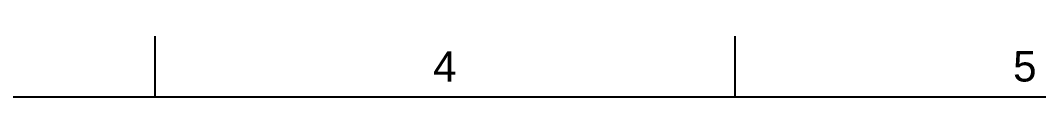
# Model space of a CAD drawing. Header units: millimetres. Extents: x 0 to 594, y 0 to 420.
# Drawn here: x 147.4 to 231.4, y 410 to 415 of the extents above; entities that cross this region are included whole.
import ezdxf
from ezdxf.enums import TextEntityAlignment as Align

# ---------------------------------------------------------------- set-up
doc = ezdxf.new("R2010")
doc.units = ezdxf.units.MM
doc.header["$LTSCALE"] = 0.75
doc.layers.add('Border', color=7, linetype='Continuous', lineweight=25)
doc.styles.add('FusionTitle', font='')
doc.styles.get('FusionTitle').set_extended_font_data('Arial Unicode MS')

# ---------------------------------------------------------------- blocks, each defined once
blk = doc.blocks.new('ISO_A2_SHEET')
at = {"layer": 'Border'}
for p, q in [((158.5001, 415), (158.5001, 410)), ((206.3334, 415), (206.3334, 410)), ((20, 410), (584, 410))]:
    blk.add_line(p, q, dxfattribs=at)
at = {"layer": 'Border', "style": 'FusionTitle'}
for s, p in [('4', (182.41675, 412.5)), ('5', (230.25005, 412.5))]:
    blk.add_text(s, height=2.5, dxfattribs=at).set_placement(p, align=Align.MIDDLE)

msp = doc.modelspace()

# ---------------------------------------------------------------- block references
at = {"layer": 'Border'}
msp.add_blockref('ISO_A2_SHEET', (0, 0), dxfattribs=at)

doc.saveas('drawing.dxf')
